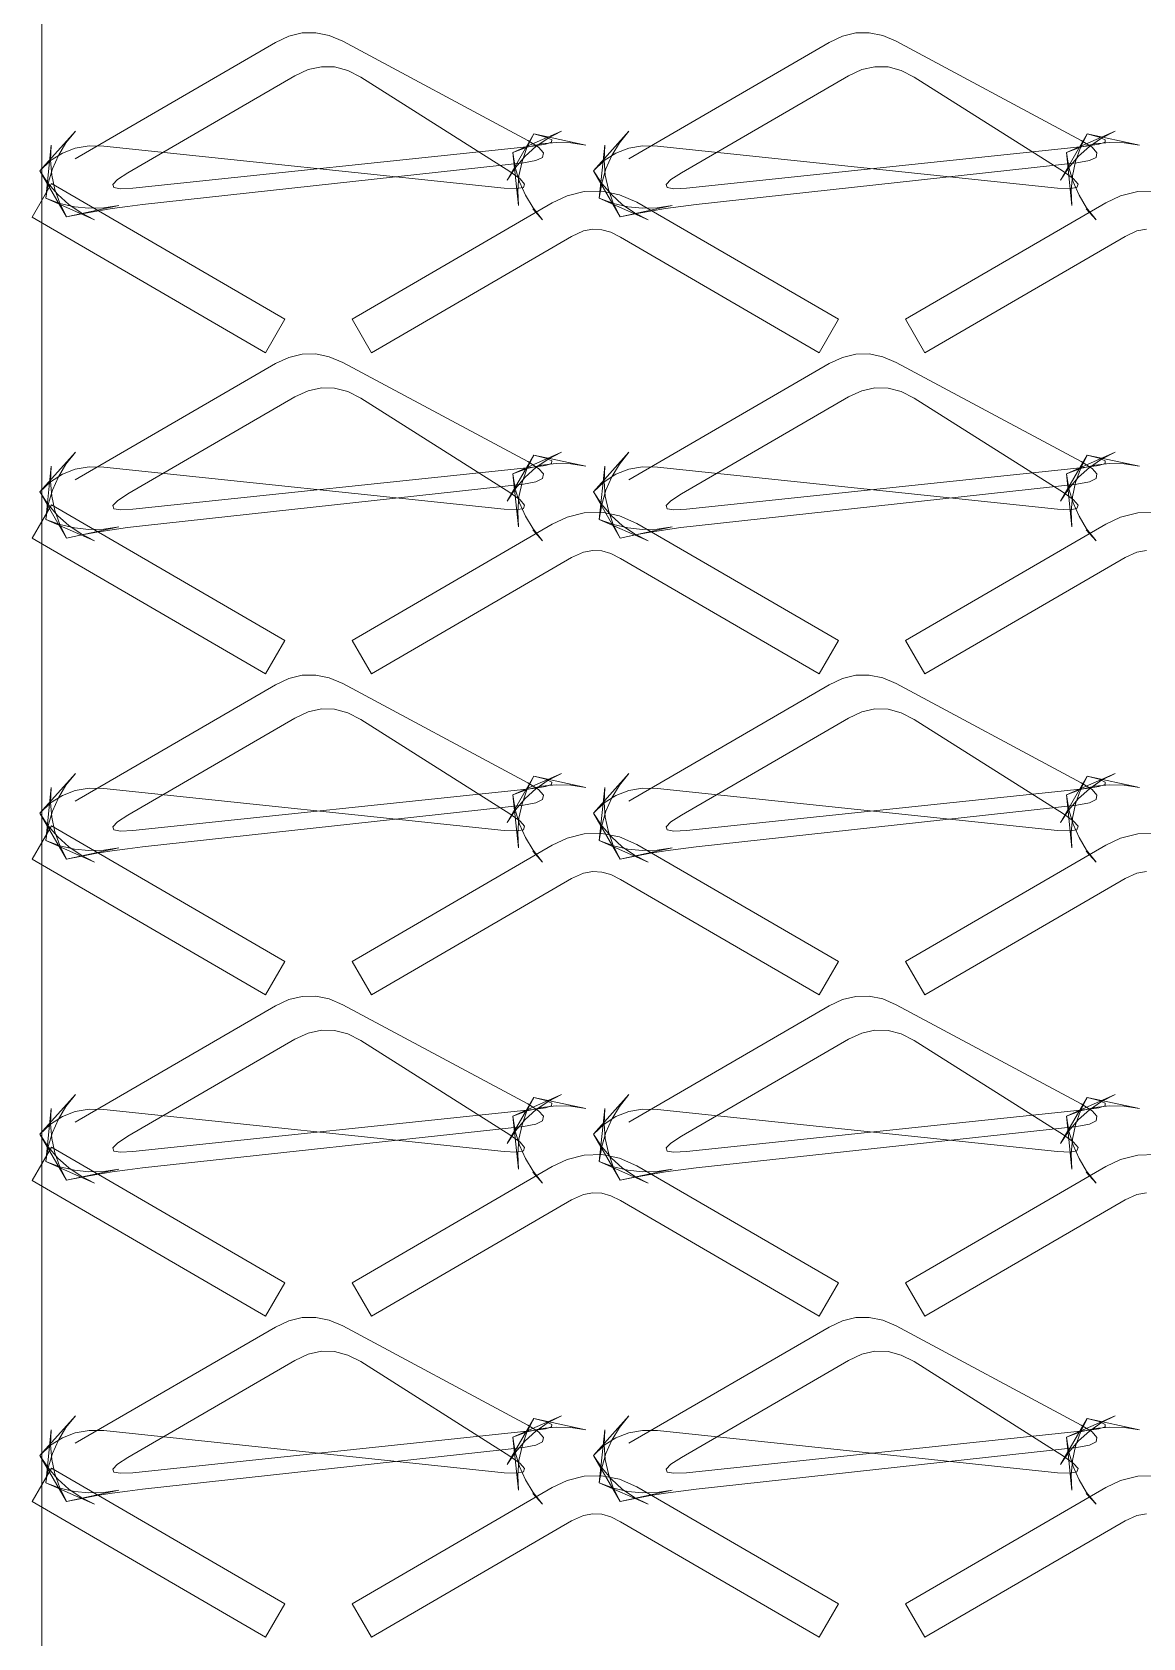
# Model space of a CAD drawing. Header units: metres. Extents: x 0 to 22, y 0 to 162.
# Drawn here: x -0.13 to 14.28, y 100.88 to 121.7 of the extents above; entities that cross this region are included whole.
import ezdxf

# ---------------------------------------------------------------- set-up
doc = ezdxf.new("R2010")
doc.units = ezdxf.units.M
doc.layers.add('TOP', color=1, linetype='Continuous', lineweight=0)

msp = doc.modelspace()

# ---------------------------------------------------------------- linework, layer by layer
at = {"layer": 'TOP'}
for p, q in [((3.032, 121.568), (3.205, 121.649)), ((3.205, 121.649), (3.379, 121.691)), ((3.379, 121.691), (3.554, 121.694)), ((3.554, 121.694), (3.729, 121.658)), ((3.729, 121.658), (3.905, 121.583)), ((10.212, 121.568), (10.385, 121.649)), ((10.385, 121.649), (10.559, 121.691)), ((10.559, 121.691), (10.734, 121.694)), ((10.734, 121.694), (10.909, 121.658)), ((10.909, 121.658), (11.085, 121.583)), ((0.435, 120.06), (3.032, 121.568)), ((3.905, 121.583), (6.305, 120.296)), ((7.615, 120.06), (10.212, 121.568)), ((11.085, 121.583), (13.485, 120.296)), ((3.456, 121.215), (3.283, 121.136)), ((3.627, 121.253), (3.456, 121.215)), ((3.798, 121.25), (3.627, 121.253)), ((3.969, 121.205), (3.798, 121.25)), ((4.138, 121.119), (3.969, 121.205)), ((10.636, 121.215), (10.463, 121.136)), ((10.807, 121.253), (10.636, 121.215)), ((10.978, 121.25), (10.807, 121.253)), ((11.149, 121.205), (10.978, 121.25)), ((11.318, 121.119), (11.149, 121.205)), ((3.283, 121.136), (1.118, 119.879)), ((6.072, 119.895), (4.138, 121.119)), ((10.463, 121.136), (8.298, 119.879)), ((13.252, 119.895), (11.318, 121.119)), ((0.436, 120.419), (-0.025, 119.904)), ((0.314, 120.265), (0.436, 120.419)), ((6.035, 119.784), (6.382, 120.381)), ((6.112, 120.139), (6.744, 120.419)), ((6.382, 120.381), (6.294, 120.206)), ((6.538, 120.341), (6.382, 120.381)), ((6.382, 120.381), (7.058, 120.236)), ((6.744, 120.419), (6.569, 120.328)), ((7.616, 120.419), (7.155, 119.904)), ((7.494, 120.265), (7.616, 120.419)), ((13.215, 119.784), (13.562, 120.381)), ((13.292, 120.139), (13.924, 120.419)), ((13.562, 120.381), (13.474, 120.206)), ((13.718, 120.341), (13.562, 120.381)), ((13.562, 120.381), (14.238, 120.236)), ((13.924, 120.419), (13.749, 120.328)), ((0.122, 120.236), (0.052, 119.549)), ((0.114, 120.04), (0.122, 120.236)), ((0.215, 120.101), (0.314, 120.265)), ((0.268, 120.134), (0.435, 120.198)), ((0.435, 120.198), (0.614, 120.228)), ((0.614, 120.228), (0.806, 120.224)), ((0.806, 120.224), (5.997, 119.68)), ((1.183, 119.68), (6.374, 120.224)), ((6.296, 120.208), (6.112, 120.139)), ((6.294, 120.206), (6.23, 120.025)), ((6.411, 120.22), (6.269, 120.093)), ((6.482, 120.252), (6.296, 120.208)), ((6.305, 120.296), (6.444, 120.209)), ((6.374, 120.224), (6.533, 120.247)), ((6.569, 120.328), (6.411, 120.22)), ((6.444, 120.209), (6.507, 120.136)), ((6.672, 120.271), (6.482, 120.252)), ((6.533, 120.247), (6.614, 120.274)), ((6.615, 120.306), (6.538, 120.341)), ((6.614, 120.274), (6.615, 120.306)), ((6.863, 120.266), (6.672, 120.271)), ((7.058, 120.236), (6.863, 120.266)), ((7.302, 120.236), (7.232, 119.549)), ((7.294, 120.04), (7.302, 120.236)), ((7.395, 120.101), (7.494, 120.265)), ((7.448, 120.134), (7.615, 120.198)), ((7.615, 120.198), (7.794, 120.228)), ((7.794, 120.228), (7.986, 120.224)), ((7.986, 120.224), (13.177, 119.68)), ((8.363, 119.68), (13.554, 120.224)), ((13.476, 120.208), (13.292, 120.139)), ((13.474, 120.206), (13.41, 120.025)), ((13.591, 120.22), (13.449, 120.093)), ((13.662, 120.252), (13.476, 120.208)), ((13.485, 120.296), (13.624, 120.209)), ((13.554, 120.224), (13.713, 120.247)), ((13.749, 120.328), (13.591, 120.22)), ((13.624, 120.209), (13.687, 120.136)), ((13.852, 120.271), (13.662, 120.252)), ((13.713, 120.247), (13.794, 120.274)), ((13.795, 120.306), (13.718, 120.341)), ((13.794, 120.274), (13.795, 120.306)), ((14.043, 120.266), (13.852, 120.271)), ((14.238, 120.236), (14.043, 120.266)), ((-0.025, 119.904), (0.115, 120.036)), ((0.13, 119.849), (0.114, 120.04)), ((0.115, 120.036), (0.268, 120.134)), ((0.138, 119.927), (0.215, 120.101)), ((6.248, 120.006), (1.308, 119.466)), ((6.144, 119.948), (6.035, 119.784)), ((6.182, 119.452), (6.112, 120.139)), ((6.112, 120.139), (6.143, 119.945)), ((6.143, 119.945), (6.198, 119.761)), ((6.269, 120.093), (6.144, 119.948)), ((6.23, 120.025), (6.19, 119.839)), ((6.41, 120.035), (6.248, 120.006)), ((6.496, 120.078), (6.41, 120.035)), ((6.507, 120.136), (6.496, 120.078)), ((7.155, 119.904), (7.295, 120.036)), ((7.31, 119.849), (7.294, 120.04)), ((7.295, 120.036), (7.448, 120.134)), ((7.318, 119.927), (7.395, 120.101)), ((13.428, 120.006), (8.488, 119.466)), ((13.324, 119.948), (13.215, 119.784)), ((13.362, 119.452), (13.292, 120.139)), ((13.292, 120.139), (13.323, 119.945)), ((13.323, 119.945), (13.378, 119.761)), ((13.449, 120.093), (13.324, 119.948)), ((13.41, 120.025), (13.37, 119.839)), ((13.59, 120.035), (13.428, 120.006)), ((13.676, 120.078), (13.59, 120.035)), ((13.687, 120.136), (13.676, 120.078)), ((-0.126, 119.304), (0.126, 119.737)), ((0.084, 119.74), (-0.025, 119.904)), ((-0.025, 119.904), (0.322, 119.306)), ((0.052, 119.549), (0.083, 119.743)), ((0.083, 119.743), (0.138, 119.927)), ((0.209, 119.595), (0.084, 119.74)), ((0.126, 119.737), (3.155, 117.978)), ((0.17, 119.663), (0.13, 119.849)), ((0.982, 119.79), (0.921, 119.726)), ((0.921, 119.726), (0.934, 119.687)), ((1.118, 119.879), (0.982, 119.79)), ((6.204, 119.801), (6.072, 119.895)), ((6.19, 119.839), (6.174, 119.648)), ((6.198, 119.761), (6.275, 119.587)), ((6.263, 119.732), (6.204, 119.801)), ((6.248, 119.689), (6.263, 119.732)), ((7.264, 119.74), (7.155, 119.904)), ((7.155, 119.904), (7.502, 119.306)), ((7.232, 119.549), (7.263, 119.743)), ((7.263, 119.743), (7.318, 119.927)), ((7.389, 119.595), (7.264, 119.74)), ((7.35, 119.663), (7.31, 119.849)), ((8.162, 119.79), (8.101, 119.726)), ((8.101, 119.726), (8.114, 119.687)), ((8.298, 119.879), (8.162, 119.79)), ((13.384, 119.801), (13.252, 119.895)), ((13.37, 119.839), (13.354, 119.648)), ((13.378, 119.761), (13.455, 119.587)), ((13.443, 119.732), (13.384, 119.801)), ((13.428, 119.689), (13.443, 119.732)), ((0.236, 119.48), (0.052, 119.549)), ((0.052, 119.549), (0.684, 119.269)), ((0.234, 119.482), (0.17, 119.663)), ((0.351, 119.468), (0.209, 119.595)), ((0.934, 119.687), (1.021, 119.671)), ((1.021, 119.671), (1.183, 119.68)), ((5.997, 119.68), (6.159, 119.672)), ((6.159, 119.672), (6.248, 119.689)), ((6.174, 119.648), (6.182, 119.452)), ((6.275, 119.587), (6.374, 119.423)), ((6.622, 119.486), (6.815, 119.577)), ((6.815, 119.577), (7.037, 119.634)), ((7.037, 119.634), (7.266, 119.64)), ((7.416, 119.48), (7.232, 119.549)), ((7.232, 119.549), (7.864, 119.269)), ((7.266, 119.64), (7.496, 119.593)), ((7.414, 119.482), (7.35, 119.663)), ((7.531, 119.468), (7.389, 119.595)), ((7.496, 119.593), (7.718, 119.496)), ((8.114, 119.687), (8.201, 119.671)), ((8.201, 119.671), (8.363, 119.68)), ((13.177, 119.68), (13.339, 119.672)), ((13.339, 119.672), (13.428, 119.689)), ((13.354, 119.648), (13.362, 119.452)), ((13.455, 119.587), (13.554, 119.423)), ((13.802, 119.486), (13.995, 119.577)), ((13.995, 119.577), (14.217, 119.634)), ((14.217, 119.634), (14.446, 119.64)), ((0.322, 119.306), (0.234, 119.482)), ((0.423, 119.436), (0.236, 119.48)), ((0.322, 119.306), (0.998, 119.452)), ((0.518, 119.346), (0.322, 119.306)), ((0.509, 119.359), (0.351, 119.468)), ((0.612, 119.417), (0.423, 119.436)), ((0.684, 119.269), (0.509, 119.359)), ((0.715, 119.382), (0.518, 119.346)), ((0.804, 119.422), (0.612, 119.417)), ((0.912, 119.414), (0.715, 119.382)), ((0.998, 119.452), (0.804, 119.422)), ((1.11, 119.442), (0.912, 119.414)), ((1.308, 119.466), (1.11, 119.442)), ((4.025, 117.978), (6.622, 119.486)), ((6.496, 119.269), (6.369, 119.411)), ((6.374, 119.423), (6.496, 119.269)), ((7.502, 119.306), (7.414, 119.482)), ((7.603, 119.436), (7.416, 119.48)), ((7.502, 119.306), (8.178, 119.452)), ((7.698, 119.346), (7.502, 119.306)), ((7.689, 119.359), (7.531, 119.468)), ((7.792, 119.417), (7.603, 119.436)), ((7.864, 119.269), (7.689, 119.359)), ((7.895, 119.382), (7.698, 119.346)), ((7.718, 119.496), (10.335, 117.978)), ((7.984, 119.422), (7.792, 119.417)), ((8.092, 119.414), (7.895, 119.382)), ((8.178, 119.452), (7.984, 119.422)), ((8.29, 119.442), (8.092, 119.414)), ((8.488, 119.466), (8.29, 119.442)), ((11.205, 117.978), (13.802, 119.486)), ((13.676, 119.269), (13.549, 119.411)), ((13.554, 119.423), (13.676, 119.269)), ((2.904, 117.545), (-0.126, 119.304)), ((7.026, 119.123), (6.873, 119.053)), ((7.15, 119.146), (7.026, 119.123)), ((7.266, 119.14), (7.15, 119.146)), ((7.383, 119.106), (7.266, 119.14)), ((7.507, 119.043), (7.383, 119.106)), ((14.206, 119.123), (14.053, 119.053)), ((14.33, 119.146), (14.206, 119.123)), ((6.873, 119.053), (4.276, 117.545)), ((10.084, 117.545), (7.507, 119.043)), ((14.053, 119.053), (11.456, 117.545)), ((3.155, 117.978), (2.904, 117.545)), ((4.276, 117.545), (4.025, 117.978)), ((10.335, 117.978), (10.084, 117.545)), ((11.456, 117.545), (11.205, 117.978)), ((3.032, 117.404), (3.205, 117.484)), ((3.205, 117.484), (3.379, 117.526)), ((3.379, 117.526), (3.554, 117.529)), ((3.554, 117.529), (3.729, 117.493)), ((3.729, 117.493), (3.905, 117.418)), ((10.212, 117.404), (10.385, 117.484)), ((10.385, 117.484), (10.559, 117.526)), ((10.559, 117.526), (10.734, 117.529)), ((10.734, 117.529), (10.909, 117.493)), ((10.909, 117.493), (11.085, 117.418)), ((0.435, 115.896), (3.032, 117.404)), ((3.905, 117.418), (6.305, 116.132)), ((7.615, 115.896), (10.212, 117.404)), ((11.085, 117.418), (13.485, 116.132)), ((3.456, 117.051), (3.283, 116.971)), ((3.627, 117.089), (3.456, 117.051)), ((3.798, 117.086), (3.627, 117.089)), ((3.969, 117.041), (3.798, 117.086)), ((4.138, 116.955), (3.969, 117.041)), ((10.636, 117.051), (10.463, 116.971)), ((10.807, 117.089), (10.636, 117.051)), ((10.978, 117.086), (10.807, 117.089)), ((11.149, 117.041), (10.978, 117.086)), ((11.318, 116.955), (11.149, 117.041)), ((3.283, 116.971), (1.118, 115.714)), ((6.072, 115.731), (4.138, 116.955)), ((10.463, 116.971), (8.298, 115.714)), ((13.252, 115.731), (11.318, 116.955)), ((0.436, 116.254), (-0.025, 115.74)), ((0.314, 116.1), (0.436, 116.254)), ((6.035, 115.619), (6.382, 116.217)), ((6.112, 115.975), (6.744, 116.254)), ((6.382, 116.217), (6.294, 116.041)), ((6.538, 116.177), (6.382, 116.217)), ((6.382, 116.217), (7.058, 116.072)), ((6.744, 116.254), (6.569, 116.164)), ((7.616, 116.254), (7.155, 115.74)), ((7.494, 116.1), (7.616, 116.254)), ((13.215, 115.619), (13.562, 116.217)), ((13.292, 115.975), (13.924, 116.254)), ((13.562, 116.217), (13.474, 116.041)), ((13.718, 116.177), (13.562, 116.217)), ((13.562, 116.217), (14.238, 116.072)), ((13.924, 116.254), (13.749, 116.164)), ((0.122, 116.072), (0.052, 115.384)), ((0.114, 115.875), (0.122, 116.072)), ((0.215, 115.936), (0.314, 116.1)), ((0.268, 115.97), (0.435, 116.034)), ((0.435, 116.034), (0.614, 116.064)), ((0.614, 116.064), (0.806, 116.06)), ((0.806, 116.06), (5.997, 115.515)), ((1.183, 115.515), (6.374, 116.06)), ((6.296, 116.043), (6.112, 115.975)), ((6.294, 116.041), (6.23, 115.861)), ((6.411, 116.055), (6.269, 115.929)), ((6.482, 116.087), (6.296, 116.043)), ((6.305, 116.132), (6.444, 116.045)), ((6.374, 116.06), (6.533, 116.083)), ((6.569, 116.164), (6.411, 116.055)), ((6.444, 116.045), (6.507, 115.972)), ((6.672, 116.107), (6.482, 116.087)), ((6.533, 116.083), (6.614, 116.11)), ((6.615, 116.141), (6.538, 116.177)), ((6.614, 116.11), (6.615, 116.141)), ((6.863, 116.102), (6.672, 116.107)), ((7.058, 116.072), (6.863, 116.102)), ((7.302, 116.072), (7.232, 115.384)), ((7.294, 115.875), (7.302, 116.072)), ((7.395, 115.936), (7.494, 116.1)), ((7.448, 115.97), (7.615, 116.034)), ((7.615, 116.034), (7.794, 116.064)), ((7.794, 116.064), (7.986, 116.06)), ((7.986, 116.06), (13.177, 115.515)), ((8.363, 115.515), (13.554, 116.06)), ((13.476, 116.043), (13.292, 115.975)), ((13.474, 116.041), (13.41, 115.861)), ((13.591, 116.055), (13.449, 115.929)), ((13.662, 116.087), (13.476, 116.043)), ((13.485, 116.132), (13.624, 116.045)), ((13.554, 116.06), (13.713, 116.083)), ((13.749, 116.164), (13.591, 116.055)), ((13.624, 116.045), (13.687, 115.972)), ((13.852, 116.107), (13.662, 116.087)), ((13.713, 116.083), (13.794, 116.11)), ((13.795, 116.141), (13.718, 116.177)), ((13.794, 116.11), (13.795, 116.141)), ((14.043, 116.102), (13.852, 116.107)), ((14.238, 116.072), (14.043, 116.102)), ((-0.025, 115.74), (0.115, 115.872)), ((0.13, 115.684), (0.114, 115.875)), ((0.115, 115.872), (0.268, 115.97)), ((0.138, 115.762), (0.215, 115.936)), ((6.248, 115.841), (1.308, 115.301)), ((6.144, 115.783), (6.035, 115.619)), ((6.182, 115.287), (6.112, 115.975)), ((6.112, 115.975), (6.143, 115.781)), ((6.143, 115.781), (6.198, 115.597)), ((6.269, 115.929), (6.144, 115.783)), ((6.23, 115.861), (6.19, 115.675)), ((6.41, 115.87), (6.248, 115.841)), ((6.496, 115.914), (6.41, 115.87)), ((6.507, 115.972), (6.496, 115.914)), ((7.155, 115.74), (7.295, 115.872)), ((7.31, 115.684), (7.294, 115.875)), ((7.295, 115.872), (7.448, 115.97)), ((7.318, 115.762), (7.395, 115.936)), ((13.428, 115.841), (8.488, 115.301)), ((13.324, 115.783), (13.215, 115.619)), ((13.362, 115.287), (13.292, 115.975)), ((13.292, 115.975), (13.323, 115.781)), ((13.323, 115.781), (13.378, 115.597)), ((13.449, 115.929), (13.324, 115.783)), ((13.41, 115.861), (13.37, 115.675)), ((13.59, 115.87), (13.428, 115.841)), ((13.676, 115.914), (13.59, 115.87)), ((13.687, 115.972), (13.676, 115.914)), ((-0.126, 115.14), (0.126, 115.572)), ((0.084, 115.576), (-0.025, 115.74)), ((-0.025, 115.74), (0.322, 115.142)), ((0.052, 115.384), (0.083, 115.578)), ((0.083, 115.578), (0.138, 115.762)), ((0.209, 115.43), (0.084, 115.576)), ((0.126, 115.572), (3.155, 113.814)), ((0.17, 115.498), (0.13, 115.684)), ((0.982, 115.626), (0.921, 115.562)), ((0.921, 115.562), (0.934, 115.522)), ((1.118, 115.714), (0.982, 115.626)), ((6.204, 115.637), (6.072, 115.731)), ((6.19, 115.675), (6.174, 115.484)), ((6.198, 115.597), (6.275, 115.423)), ((6.263, 115.568), (6.204, 115.637)), ((6.248, 115.525), (6.263, 115.568)), ((7.264, 115.576), (7.155, 115.74)), ((7.155, 115.74), (7.502, 115.142)), ((7.232, 115.384), (7.263, 115.578)), ((7.263, 115.578), (7.318, 115.762)), ((7.389, 115.43), (7.264, 115.576)), ((7.35, 115.498), (7.31, 115.684)), ((8.162, 115.626), (8.101, 115.562)), ((8.101, 115.562), (8.114, 115.522)), ((8.298, 115.714), (8.162, 115.626)), ((13.384, 115.637), (13.252, 115.731)), ((13.37, 115.675), (13.354, 115.484)), ((13.378, 115.597), (13.455, 115.423)), ((13.443, 115.568), (13.384, 115.637)), ((13.428, 115.525), (13.443, 115.568)), ((0.236, 115.316), (0.052, 115.384)), ((0.052, 115.384), (0.684, 115.105)), ((0.234, 115.318), (0.17, 115.498)), ((0.351, 115.304), (0.209, 115.43)), ((0.934, 115.522), (1.021, 115.507)), ((1.021, 115.507), (1.183, 115.515)), ((5.997, 115.515), (6.159, 115.507)), ((6.159, 115.507), (6.248, 115.525)), ((6.174, 115.484), (6.182, 115.287)), ((6.275, 115.423), (6.374, 115.259)), ((6.622, 115.321), (6.815, 115.412)), ((6.815, 115.412), (7.037, 115.469)), ((7.037, 115.469), (7.266, 115.476)), ((7.416, 115.316), (7.232, 115.384)), ((7.232, 115.384), (7.864, 115.105)), ((7.266, 115.476), (7.496, 115.429)), ((7.414, 115.318), (7.35, 115.498)), ((7.531, 115.304), (7.389, 115.43)), ((7.496, 115.429), (7.718, 115.332)), ((8.114, 115.522), (8.201, 115.507)), ((8.201, 115.507), (8.363, 115.515)), ((13.177, 115.515), (13.339, 115.507)), ((13.339, 115.507), (13.428, 115.525)), ((13.354, 115.484), (13.362, 115.287)), ((13.455, 115.423), (13.554, 115.259)), ((13.802, 115.321), (13.995, 115.412)), ((13.995, 115.412), (14.217, 115.469)), ((14.217, 115.469), (14.446, 115.476)), ((0.322, 115.142), (0.234, 115.318)), ((0.423, 115.272), (0.236, 115.316)), ((0.322, 115.142), (0.998, 115.287)), ((0.518, 115.182), (0.322, 115.142)), ((0.509, 115.195), (0.351, 115.304)), ((0.612, 115.252), (0.423, 115.272)), ((0.684, 115.105), (0.509, 115.195)), ((0.715, 115.218), (0.518, 115.182)), ((0.804, 115.257), (0.612, 115.252)), ((0.912, 115.25), (0.715, 115.218)), ((0.998, 115.287), (0.804, 115.257)), ((1.11, 115.278), (0.912, 115.25)), ((1.308, 115.301), (1.11, 115.278)), ((4.025, 113.814), (6.622, 115.321)), ((6.496, 115.105), (6.369, 115.247)), ((6.374, 115.259), (6.496, 115.105)), ((7.502, 115.142), (7.414, 115.318)), ((7.603, 115.272), (7.416, 115.316)), ((7.502, 115.142), (8.178, 115.287)), ((7.698, 115.182), (7.502, 115.142)), ((7.689, 115.195), (7.531, 115.304)), ((7.792, 115.252), (7.603, 115.272)), ((7.864, 115.105), (7.689, 115.195)), ((7.895, 115.218), (7.698, 115.182)), ((7.718, 115.332), (10.335, 113.814)), ((7.984, 115.257), (7.792, 115.252)), ((8.092, 115.25), (7.895, 115.218)), ((8.178, 115.287), (7.984, 115.257)), ((8.29, 115.278), (8.092, 115.25)), ((8.488, 115.301), (8.29, 115.278)), ((11.205, 113.814), (13.802, 115.321)), ((13.676, 115.105), (13.549, 115.247)), ((13.554, 115.259), (13.676, 115.105)), ((2.904, 113.381), (-0.126, 115.14)), ((7.026, 114.959), (6.873, 114.889)), ((7.15, 114.982), (7.026, 114.959)), ((7.266, 114.976), (7.15, 114.982)), ((7.383, 114.942), (7.266, 114.976)), ((7.507, 114.878), (7.383, 114.942)), ((14.206, 114.959), (14.053, 114.889)), ((14.33, 114.982), (14.206, 114.959)), ((6.873, 114.889), (4.276, 113.381)), ((10.084, 113.381), (7.507, 114.878)), ((14.053, 114.889), (11.456, 113.381)), ((3.155, 113.814), (2.904, 113.381)), ((4.276, 113.381), (4.025, 113.814)), ((10.335, 113.814), (10.084, 113.381)), ((11.456, 113.381), (11.205, 113.814)), ((3.032, 113.239), (3.205, 113.32)), ((3.205, 113.32), (3.379, 113.362)), ((3.379, 113.362), (3.554, 113.365)), ((3.554, 113.365), (3.729, 113.329)), ((3.729, 113.329), (3.905, 113.254)), ((10.212, 113.239), (10.385, 113.32)), ((10.385, 113.32), (10.559, 113.362)), ((10.559, 113.362), (10.734, 113.365)), ((10.734, 113.365), (10.909, 113.329)), ((10.909, 113.329), (11.085, 113.254)), ((0.435, 111.731), (3.032, 113.239)), ((3.905, 113.254), (6.305, 111.968)), ((7.615, 111.731), (10.212, 113.239)), ((11.085, 113.254), (13.485, 111.968)), ((3.456, 112.886), (3.283, 112.807)), ((3.627, 112.925), (3.456, 112.886)), ((3.798, 112.921), (3.627, 112.925)), ((3.969, 112.877), (3.798, 112.921)), ((4.138, 112.79), (3.969, 112.877)), ((10.636, 112.886), (10.463, 112.807)), ((10.807, 112.925), (10.636, 112.886)), ((10.978, 112.921), (10.807, 112.925)), ((11.149, 112.877), (10.978, 112.921)), ((11.318, 112.79), (11.149, 112.877)), ((3.283, 112.807), (1.118, 111.55)), ((6.072, 111.566), (4.138, 112.79)), ((10.463, 112.807), (8.298, 111.55)), ((13.252, 111.566), (11.318, 112.79)), ((0.436, 112.09), (-0.025, 111.575)), ((0.314, 111.936), (0.436, 112.09)), ((6.035, 111.455), (6.382, 112.053)), ((6.112, 111.81), (6.744, 112.09)), ((6.382, 112.053), (6.294, 111.877)), ((6.538, 112.013), (6.382, 112.053)), ((6.382, 112.053), (7.058, 111.907)), ((6.744, 112.09), (6.569, 112)), ((7.616, 112.09), (7.155, 111.575)), ((7.494, 111.936), (7.616, 112.09)), ((13.215, 111.455), (13.562, 112.053)), ((13.292, 111.81), (13.924, 112.09)), ((13.562, 112.053), (13.474, 111.877)), ((13.718, 112.013), (13.562, 112.053)), ((13.562, 112.053), (14.238, 111.907)), ((13.924, 112.09), (13.749, 112)), ((0.122, 111.907), (0.052, 111.22)), ((0.114, 111.711), (0.122, 111.907)), ((0.215, 111.772), (0.314, 111.936)), ((0.268, 111.805), (0.435, 111.869)), ((0.435, 111.869), (0.614, 111.899)), ((0.614, 111.899), (0.806, 111.895)), ((0.806, 111.895), (5.997, 111.351)), ((1.183, 111.351), (6.374, 111.895)), ((6.296, 111.879), (6.112, 111.81)), ((6.294, 111.877), (6.23, 111.696)), ((6.411, 111.891), (6.269, 111.764)), ((6.482, 111.923), (6.296, 111.879)), ((6.305, 111.968), (6.444, 111.88)), ((6.374, 111.895), (6.533, 111.918)), ((6.569, 112), (6.411, 111.891)), ((6.444, 111.88), (6.507, 111.808)), ((6.672, 111.942), (6.482, 111.923)), ((6.533, 111.918), (6.614, 111.946)), ((6.615, 111.977), (6.538, 112.013)), ((6.614, 111.946), (6.615, 111.977)), ((6.863, 111.937), (6.672, 111.942)), ((7.058, 111.907), (6.863, 111.937)), ((7.302, 111.907), (7.232, 111.22)), ((7.294, 111.711), (7.302, 111.907)), ((7.395, 111.772), (7.494, 111.936)), ((7.448, 111.805), (7.615, 111.869)), ((7.615, 111.869), (7.794, 111.899)), ((7.794, 111.899), (7.986, 111.895)), ((7.986, 111.895), (13.177, 111.351)), ((8.363, 111.351), (13.554, 111.895)), ((13.476, 111.879), (13.292, 111.81)), ((13.474, 111.877), (13.41, 111.696)), ((13.591, 111.891), (13.449, 111.764)), ((13.662, 111.923), (13.476, 111.879)), ((13.485, 111.968), (13.624, 111.88)), ((13.554, 111.895), (13.713, 111.918)), ((13.749, 112), (13.591, 111.891)), ((13.624, 111.88), (13.687, 111.808)), ((13.852, 111.942), (13.662, 111.923)), ((13.713, 111.918), (13.794, 111.946)), ((13.795, 111.977), (13.718, 112.013)), ((13.794, 111.946), (13.795, 111.977)), ((14.043, 111.937), (13.852, 111.942)), ((14.238, 111.907), (14.043, 111.937)), ((-0.025, 111.575), (0.115, 111.707)), ((0.13, 111.52), (0.114, 111.711)), ((0.115, 111.707), (0.268, 111.805)), ((0.138, 111.598), (0.215, 111.772)), ((6.248, 111.677), (1.308, 111.137)), ((6.144, 111.619), (6.035, 111.455)), ((6.182, 111.123), (6.112, 111.81)), ((6.112, 111.81), (6.143, 111.616)), ((6.143, 111.616), (6.198, 111.432)), ((6.269, 111.764), (6.144, 111.619)), ((6.23, 111.696), (6.19, 111.51)), ((6.41, 111.706), (6.248, 111.677)), ((6.496, 111.75), (6.41, 111.706)), ((6.507, 111.808), (6.496, 111.75)), ((7.155, 111.575), (7.295, 111.707)), ((7.31, 111.52), (7.294, 111.711)), ((7.295, 111.707), (7.448, 111.805)), ((7.318, 111.598), (7.395, 111.772)), ((13.428, 111.677), (8.488, 111.137)), ((13.324, 111.619), (13.215, 111.455)), ((13.362, 111.123), (13.292, 111.81)), ((13.292, 111.81), (13.323, 111.616)), ((13.323, 111.616), (13.378, 111.432)), ((13.449, 111.764), (13.324, 111.619)), ((13.41, 111.696), (13.37, 111.51)), ((13.59, 111.706), (13.428, 111.677)), ((13.676, 111.75), (13.59, 111.706)), ((13.687, 111.808), (13.676, 111.75)), ((-0.126, 110.976), (0.126, 111.408)), ((0.084, 111.411), (-0.025, 111.575)), ((-0.025, 111.575), (0.322, 110.978)), ((0.052, 111.22), (0.083, 111.414)), ((0.083, 111.414), (0.138, 111.598)), ((0.209, 111.266), (0.084, 111.411)), ((0.126, 111.408), (3.155, 109.649)), ((0.17, 111.334), (0.13, 111.52)), ((0.982, 111.462), (0.921, 111.398)), ((0.921, 111.398), (0.934, 111.358)), ((1.118, 111.55), (0.982, 111.462)), ((6.204, 111.472), (6.072, 111.566)), ((6.19, 111.51), (6.174, 111.319)), ((6.198, 111.432), (6.275, 111.258)), ((6.263, 111.404), (6.204, 111.472)), ((6.248, 111.36), (6.263, 111.404)), ((7.264, 111.411), (7.155, 111.575)), ((7.155, 111.575), (7.502, 110.978)), ((7.232, 111.22), (7.263, 111.414)), ((7.263, 111.414), (7.318, 111.598)), ((7.389, 111.266), (7.264, 111.411)), ((7.35, 111.334), (7.31, 111.52)), ((8.162, 111.462), (8.101, 111.398)), ((8.101, 111.398), (8.114, 111.358)), ((8.298, 111.55), (8.162, 111.462)), ((13.384, 111.472), (13.252, 111.566)), ((13.37, 111.51), (13.354, 111.319)), ((13.378, 111.432), (13.455, 111.258)), ((13.443, 111.404), (13.384, 111.472)), ((13.428, 111.36), (13.443, 111.404)), ((0.236, 111.151), (0.052, 111.22)), ((0.052, 111.22), (0.684, 110.94)), ((0.234, 111.153), (0.17, 111.334)), ((0.351, 111.139), (0.209, 111.266)), ((0.934, 111.358), (1.021, 111.342)), ((1.021, 111.342), (1.183, 111.351)), ((5.997, 111.351), (6.159, 111.343)), ((6.159, 111.343), (6.248, 111.36)), ((6.174, 111.319), (6.182, 111.123)), ((6.275, 111.258), (6.374, 111.094)), ((6.622, 111.157), (6.815, 111.248)), ((6.815, 111.248), (7.037, 111.305)), ((7.037, 111.305), (7.266, 111.311)), ((7.416, 111.151), (7.232, 111.22)), ((7.232, 111.22), (7.864, 110.94)), ((7.266, 111.311), (7.496, 111.265)), ((7.414, 111.153), (7.35, 111.334)), ((7.531, 111.139), (7.389, 111.266)), ((7.496, 111.265), (7.718, 111.168)), ((8.114, 111.358), (8.201, 111.342)), ((8.201, 111.342), (8.363, 111.351)), ((13.177, 111.351), (13.339, 111.343)), ((13.339, 111.343), (13.428, 111.36)), ((13.354, 111.319), (13.362, 111.123)), ((13.455, 111.258), (13.554, 111.094)), ((13.802, 111.157), (13.995, 111.248)), ((13.995, 111.248), (14.217, 111.305)), ((14.217, 111.305), (14.446, 111.311)), ((0.322, 110.978), (0.234, 111.153)), ((0.423, 111.107), (0.236, 111.151)), ((0.322, 110.978), (0.998, 111.123)), ((0.518, 111.018), (0.322, 110.978)), ((0.509, 111.031), (0.351, 111.139)), ((0.612, 111.088), (0.423, 111.107)), ((0.684, 110.94), (0.509, 111.031)), ((0.715, 111.054), (0.518, 111.018)), ((0.804, 111.093), (0.612, 111.088)), ((0.912, 111.085), (0.715, 111.054)), ((0.998, 111.123), (0.804, 111.093)), ((1.11, 111.113), (0.912, 111.085)), ((1.308, 111.137), (1.11, 111.113)), ((4.025, 109.649), (6.622, 111.157)), ((6.496, 110.94), (6.369, 111.083)), ((6.374, 111.094), (6.496, 110.94)), ((7.502, 110.978), (7.414, 111.153)), ((7.603, 111.107), (7.416, 111.151)), ((7.502, 110.978), (8.178, 111.123)), ((7.698, 111.018), (7.502, 110.978)), ((7.689, 111.031), (7.531, 111.139)), ((7.792, 111.088), (7.603, 111.107)), ((7.864, 110.94), (7.689, 111.031)), ((7.895, 111.054), (7.698, 111.018)), ((7.718, 111.168), (10.335, 109.649)), ((7.984, 111.093), (7.792, 111.088)), ((8.092, 111.085), (7.895, 111.054)), ((8.178, 111.123), (7.984, 111.093)), ((8.29, 111.113), (8.092, 111.085)), ((8.488, 111.137), (8.29, 111.113)), ((11.205, 109.649), (13.802, 111.157)), ((13.676, 110.94), (13.549, 111.083)), ((13.554, 111.094), (13.676, 110.94)), ((2.904, 109.217), (-0.126, 110.976)), ((7.026, 110.794), (6.873, 110.725)), ((7.15, 110.818), (7.026, 110.794)), ((7.266, 110.811), (7.15, 110.818)), ((7.383, 110.778), (7.266, 110.811)), ((7.507, 110.714), (7.383, 110.778)), ((14.206, 110.794), (14.053, 110.725)), ((14.33, 110.818), (14.206, 110.794)), ((6.873, 110.725), (4.276, 109.217)), ((10.084, 109.217), (7.507, 110.714)), ((14.053, 110.725), (11.456, 109.217)), ((3.155, 109.649), (2.904, 109.217)), ((4.276, 109.217), (4.025, 109.649)), ((10.335, 109.649), (10.084, 109.217)), ((11.456, 109.217), (11.205, 109.649)), ((3.032, 109.075), (3.205, 109.156)), ((3.205, 109.156), (3.379, 109.198)), ((3.379, 109.198), (3.554, 109.201)), ((3.554, 109.201), (3.729, 109.165)), ((3.729, 109.165), (3.905, 109.09)), ((10.212, 109.075), (10.385, 109.156)), ((10.385, 109.156), (10.559, 109.198)), ((10.559, 109.198), (10.734, 109.201)), ((10.734, 109.201), (10.909, 109.165)), ((10.909, 109.165), (11.085, 109.09)), ((0.435, 107.567), (3.032, 109.075)), ((3.905, 109.09), (6.305, 107.803)), ((7.615, 107.567), (10.212, 109.075)), ((11.085, 109.09), (13.485, 107.803)), ((3.456, 108.722), (3.283, 108.642)), ((3.627, 108.76), (3.456, 108.722)), ((3.798, 108.757), (3.627, 108.76)), ((3.969, 108.712), (3.798, 108.757)), ((4.138, 108.626), (3.969, 108.712)), ((10.636, 108.722), (10.463, 108.642)), ((10.807, 108.76), (10.636, 108.722)), ((10.978, 108.757), (10.807, 108.76)), ((11.149, 108.712), (10.978, 108.757)), ((11.318, 108.626), (11.149, 108.712)), ((3.283, 108.642), (1.118, 107.386)), ((6.072, 107.402), (4.138, 108.626)), ((10.463, 108.642), (8.298, 107.386)), ((13.252, 107.402), (11.318, 108.626)), ((0.436, 107.925), (-0.025, 107.411)), ((0.314, 107.771), (0.436, 107.925)), ((6.035, 107.291), (6.382, 107.888)), ((6.112, 107.646), (6.744, 107.925)), ((6.382, 107.888), (6.294, 107.713)), ((6.538, 107.848), (6.382, 107.888)), ((6.382, 107.888), (7.058, 107.743)), ((6.744, 107.925), (6.569, 107.835)), ((7.616, 107.925), (7.155, 107.411)), ((7.494, 107.771), (7.616, 107.925)), ((13.215, 107.291), (13.562, 107.888)), ((13.292, 107.646), (13.924, 107.925)), ((13.562, 107.888), (13.474, 107.713)), ((13.718, 107.848), (13.562, 107.888)), ((13.562, 107.888), (14.238, 107.743)), ((13.924, 107.925), (13.749, 107.835)), ((0.122, 107.743), (0.052, 107.056)), ((0.114, 107.547), (0.122, 107.743)), ((0.215, 107.607), (0.314, 107.771)), ((0.268, 107.641), (0.435, 107.705)), ((0.435, 107.705), (0.614, 107.735)), ((0.614, 107.735), (0.806, 107.731)), ((0.806, 107.731), (5.997, 107.187)), ((1.183, 107.187), (6.374, 107.731)), ((6.296, 107.714), (6.112, 107.646)), ((6.294, 107.713), (6.23, 107.532)), ((6.411, 107.727), (6.269, 107.6)), ((6.482, 107.758), (6.296, 107.714)), ((6.305, 107.803), (6.444, 107.716)), ((6.374, 107.731), (6.533, 107.754)), ((6.569, 107.835), (6.411, 107.727)), ((6.444, 107.716), (6.507, 107.643)), ((6.672, 107.778), (6.482, 107.758)), ((6.533, 107.754), (6.614, 107.781)), ((6.615, 107.813), (6.538, 107.848)), ((6.614, 107.781), (6.615, 107.813)), ((6.863, 107.773), (6.672, 107.778)), ((7.058, 107.743), (6.863, 107.773)), ((7.302, 107.743), (7.232, 107.056)), ((7.294, 107.547), (7.302, 107.743)), ((7.395, 107.607), (7.494, 107.771)), ((7.448, 107.641), (7.615, 107.705)), ((7.615, 107.705), (7.794, 107.735)), ((7.794, 107.735), (7.986, 107.731)), ((7.986, 107.731), (13.177, 107.187)), ((8.363, 107.187), (13.554, 107.731)), ((13.476, 107.714), (13.292, 107.646)), ((13.474, 107.713), (13.41, 107.532)), ((13.591, 107.727), (13.449, 107.6)), ((13.662, 107.758), (13.476, 107.714)), ((13.485, 107.803), (13.624, 107.716)), ((13.554, 107.731), (13.713, 107.754)), ((13.749, 107.835), (13.591, 107.727)), ((13.624, 107.716), (13.687, 107.643)), ((13.852, 107.778), (13.662, 107.758)), ((13.713, 107.754), (13.794, 107.781)), ((13.795, 107.813), (13.718, 107.848)), ((13.794, 107.781), (13.795, 107.813)), ((14.043, 107.773), (13.852, 107.778)), ((14.238, 107.743), (14.043, 107.773)), ((-0.025, 107.411), (0.115, 107.543)), ((0.13, 107.356), (0.114, 107.547)), ((0.115, 107.543), (0.268, 107.641)), ((0.138, 107.434), (0.215, 107.607)), ((6.248, 107.513), (1.308, 106.973)), ((6.144, 107.454), (6.035, 107.291)), ((6.182, 106.958), (6.112, 107.646)), ((6.112, 107.646), (6.143, 107.452)), ((6.143, 107.452), (6.198, 107.268)), ((6.269, 107.6), (6.144, 107.454)), ((6.23, 107.532), (6.19, 107.346)), ((6.41, 107.542), (6.248, 107.513)), ((6.496, 107.585), (6.41, 107.542)), ((6.507, 107.643), (6.496, 107.585)), ((7.155, 107.411), (7.295, 107.543)), ((7.31, 107.356), (7.294, 107.547)), ((7.295, 107.543), (7.448, 107.641)), ((7.318, 107.434), (7.395, 107.607)), ((13.428, 107.513), (8.488, 106.973)), ((13.324, 107.454), (13.215, 107.291)), ((13.362, 106.958), (13.292, 107.646)), ((13.292, 107.646), (13.323, 107.452)), ((13.323, 107.452), (13.378, 107.268)), ((13.449, 107.6), (13.324, 107.454)), ((13.41, 107.532), (13.37, 107.346)), ((13.59, 107.542), (13.428, 107.513)), ((13.676, 107.585), (13.59, 107.542)), ((13.687, 107.643), (13.676, 107.585)), ((-0.126, 106.811), (0.126, 107.244)), ((0.084, 107.247), (-0.025, 107.411)), ((-0.025, 107.411), (0.322, 106.813)), ((0.052, 107.056), (0.083, 107.25)), ((0.083, 107.25), (0.138, 107.434)), ((0.209, 107.102), (0.084, 107.247)), ((0.126, 107.244), (3.155, 105.485)), ((0.17, 107.17), (0.13, 107.356)), ((0.982, 107.297), (0.921, 107.233)), ((0.921, 107.233), (0.934, 107.193)), ((1.118, 107.386), (0.982, 107.297)), ((6.204, 107.308), (6.072, 107.402)), ((6.19, 107.346), (6.174, 107.155)), ((6.198, 107.268), (6.275, 107.094)), ((6.263, 107.239), (6.204, 107.308)), ((6.248, 107.196), (6.263, 107.239)), ((7.264, 107.247), (7.155, 107.411)), ((7.155, 107.411), (7.502, 106.813)), ((7.232, 107.056), (7.263, 107.25)), ((7.263, 107.25), (7.318, 107.434)), ((7.389, 107.102), (7.264, 107.247)), ((7.35, 107.17), (7.31, 107.356)), ((8.162, 107.297), (8.101, 107.233)), ((8.101, 107.233), (8.114, 107.193)), ((8.298, 107.386), (8.162, 107.297)), ((13.384, 107.308), (13.252, 107.402)), ((13.37, 107.346), (13.354, 107.155)), ((13.378, 107.268), (13.455, 107.094)), ((13.443, 107.239), (13.384, 107.308)), ((13.428, 107.196), (13.443, 107.239)), ((0.236, 106.987), (0.052, 107.056)), ((0.052, 107.056), (0.684, 106.776)), ((0.234, 106.989), (0.17, 107.17)), ((0.351, 106.975), (0.209, 107.102)), ((0.934, 107.193), (1.021, 107.178)), ((1.021, 107.178), (1.183, 107.187)), ((5.997, 107.187), (6.159, 107.179)), ((6.159, 107.179), (6.248, 107.196)), ((6.174, 107.155), (6.182, 106.958)), ((6.275, 107.094), (6.374, 106.93)), ((6.622, 106.993), (6.815, 107.083)), ((6.815, 107.083), (7.037, 107.14)), ((7.037, 107.14), (7.266, 107.147)), ((7.416, 106.987), (7.232, 107.056)), ((7.232, 107.056), (7.864, 106.776)), ((7.266, 107.147), (7.496, 107.1)), ((7.414, 106.989), (7.35, 107.17)), ((7.531, 106.975), (7.389, 107.102)), ((7.496, 107.1), (7.718, 107.003)), ((8.114, 107.193), (8.201, 107.178)), ((8.201, 107.178), (8.363, 107.187)), ((13.177, 107.187), (13.339, 107.179)), ((13.339, 107.179), (13.428, 107.196)), ((13.354, 107.155), (13.362, 106.958)), ((13.455, 107.094), (13.554, 106.93)), ((13.802, 106.993), (13.995, 107.083)), ((13.995, 107.083), (14.217, 107.14)), ((14.217, 107.14), (14.446, 107.147)), ((0.322, 106.813), (0.234, 106.989)), ((0.423, 106.943), (0.236, 106.987)), ((0.322, 106.813), (0.998, 106.958)), ((0.518, 106.853), (0.322, 106.813)), ((0.509, 106.866), (0.351, 106.975)), ((0.612, 106.924), (0.423, 106.943)), ((0.684, 106.776), (0.509, 106.866)), ((0.715, 106.889), (0.518, 106.853)), ((0.804, 106.929), (0.612, 106.924)), ((0.912, 106.921), (0.715, 106.889)), ((0.998, 106.958), (0.804, 106.929)), ((1.11, 106.949), (0.912, 106.921)), ((1.308, 106.973), (1.11, 106.949)), ((4.025, 105.485), (6.622, 106.993)), ((6.496, 106.776), (6.369, 106.918)), ((6.374, 106.93), (6.496, 106.776)), ((7.502, 106.813), (7.414, 106.989)), ((7.603, 106.943), (7.416, 106.987)), ((7.502, 106.813), (8.178, 106.958)), ((7.698, 106.853), (7.502, 106.813)), ((7.689, 106.866), (7.531, 106.975)), ((7.792, 106.924), (7.603, 106.943)), ((7.864, 106.776), (7.689, 106.866)), ((7.895, 106.889), (7.698, 106.853)), ((7.718, 107.003), (10.335, 105.485)), ((7.984, 106.929), (7.792, 106.924)), ((8.092, 106.921), (7.895, 106.889)), ((8.178, 106.958), (7.984, 106.929)), ((8.29, 106.949), (8.092, 106.921)), ((8.488, 106.973), (8.29, 106.949)), ((11.205, 105.485), (13.802, 106.993)), ((13.676, 106.776), (13.549, 106.918)), ((13.554, 106.93), (13.676, 106.776)), ((2.904, 105.052), (-0.126, 106.811)), ((7.026, 106.63), (6.873, 106.56)), ((7.15, 106.653), (7.026, 106.63)), ((7.266, 106.647), (7.15, 106.653)), ((7.383, 106.613), (7.266, 106.647)), ((7.507, 106.55), (7.383, 106.613)), ((14.206, 106.63), (14.053, 106.56)), ((14.33, 106.653), (14.206, 106.63)), ((6.873, 106.56), (4.276, 105.052)), ((10.084, 105.052), (7.507, 106.55)), ((14.053, 106.56), (11.456, 105.052)), ((3.155, 105.485), (2.904, 105.052)), ((4.276, 105.052), (4.025, 105.485)), ((10.335, 105.485), (10.084, 105.052)), ((11.456, 105.052), (11.205, 105.485)), ((3.032, 104.91), (3.205, 104.991)), ((3.205, 104.991), (3.379, 105.033)), ((3.379, 105.033), (3.554, 105.036)), ((3.554, 105.036), (3.729, 105)), ((3.729, 105), (3.905, 104.925)), ((10.212, 104.91), (10.385, 104.991)), ((10.385, 104.991), (10.559, 105.033)), ((10.559, 105.033), (10.734, 105.036)), ((10.734, 105.036), (10.909, 105)), ((10.909, 105), (11.085, 104.925)), ((0.435, 103.403), (3.032, 104.91)), ((3.905, 104.925), (6.305, 103.639)), ((7.615, 103.403), (10.212, 104.91)), ((11.085, 104.925), (13.485, 103.639)), ((3.456, 104.558), (3.283, 104.478)), ((3.627, 104.596), (3.456, 104.558)), ((3.798, 104.593), (3.627, 104.596)), ((3.969, 104.548), (3.798, 104.593)), ((4.138, 104.462), (3.969, 104.548)), ((10.636, 104.558), (10.463, 104.478)), ((10.807, 104.596), (10.636, 104.558)), ((10.978, 104.593), (10.807, 104.596)), ((11.149, 104.548), (10.978, 104.593)), ((11.318, 104.462), (11.149, 104.548)), ((3.283, 104.478), (1.118, 103.221)), ((6.072, 103.238), (4.138, 104.462)), ((10.463, 104.478), (8.298, 103.221)), ((13.252, 103.238), (11.318, 104.462)), ((0.436, 103.761), (-0.025, 103.246)), ((0.314, 103.607), (0.436, 103.761)), ((6.035, 103.126), (6.382, 103.724)), ((6.112, 103.481), (6.744, 103.761)), ((6.382, 103.724), (6.294, 103.548)), ((6.538, 103.684), (6.382, 103.724)), ((6.382, 103.724), (7.058, 103.579)), ((6.744, 103.761), (6.569, 103.671)), ((7.616, 103.761), (7.155, 103.246)), ((7.494, 103.607), (7.616, 103.761)), ((13.215, 103.126), (13.562, 103.724)), ((13.292, 103.481), (13.924, 103.761)), ((13.562, 103.724), (13.474, 103.548)), ((13.718, 103.684), (13.562, 103.724)), ((13.562, 103.724), (14.238, 103.579)), ((13.924, 103.761), (13.749, 103.671)), ((0.122, 103.579), (0.052, 102.891)), ((0.114, 103.382), (0.122, 103.579)), ((0.215, 103.443), (0.314, 103.607)), ((0.268, 103.476), (0.435, 103.54)), ((0.435, 103.54), (0.614, 103.571)), ((0.614, 103.571), (0.806, 103.567)), ((0.806, 103.567), (5.997, 103.022)), ((1.183, 103.022), (6.374, 103.567)), ((6.296, 103.55), (6.112, 103.481)), ((6.294, 103.548), (6.23, 103.368)), ((6.411, 103.562), (6.269, 103.435)), ((6.482, 103.594), (6.296, 103.55)), ((6.305, 103.639), (6.444, 103.552)), ((6.374, 103.567), (6.533, 103.59)), ((6.569, 103.671), (6.411, 103.562)), ((6.444, 103.552), (6.507, 103.479)), ((6.672, 103.614), (6.482, 103.594)), ((6.533, 103.59), (6.614, 103.617)), ((6.615, 103.648), (6.538, 103.684)), ((6.614, 103.617), (6.615, 103.648)), ((6.863, 103.608), (6.672, 103.614)), ((7.058, 103.579), (6.863, 103.608)), ((7.302, 103.579), (7.232, 102.891)), ((7.294, 103.382), (7.302, 103.579)), ((7.395, 103.443), (7.494, 103.607)), ((7.448, 103.476), (7.615, 103.54)), ((7.615, 103.54), (7.794, 103.571)), ((7.794, 103.571), (7.986, 103.567)), ((7.986, 103.567), (13.177, 103.022)), ((8.363, 103.022), (13.554, 103.567)), ((13.476, 103.55), (13.292, 103.481)), ((13.474, 103.548), (13.41, 103.368)), ((13.591, 103.562), (13.449, 103.435)), ((13.662, 103.594), (13.476, 103.55)), ((13.485, 103.639), (13.624, 103.552)), ((13.554, 103.567), (13.713, 103.59)), ((13.749, 103.671), (13.591, 103.562)), ((13.624, 103.552), (13.687, 103.479)), ((13.852, 103.614), (13.662, 103.594)), ((13.713, 103.59), (13.794, 103.617)), ((13.795, 103.648), (13.718, 103.684)), ((13.794, 103.617), (13.795, 103.648)), ((14.043, 103.608), (13.852, 103.614)), ((14.238, 103.579), (14.043, 103.608)), ((-0.025, 103.246), (0.115, 103.378)), ((0.13, 103.191), (0.114, 103.382)), ((0.115, 103.378), (0.268, 103.476)), ((0.138, 103.269), (0.215, 103.443)), ((6.248, 103.348), (1.308, 102.808)), ((6.144, 103.29), (6.035, 103.126)), ((6.182, 102.794), (6.112, 103.481)), ((6.112, 103.481), (6.143, 103.287)), ((6.143, 103.287), (6.198, 103.104)), ((6.269, 103.435), (6.144, 103.29)), ((6.23, 103.368), (6.19, 103.182)), ((6.41, 103.377), (6.248, 103.348)), ((6.496, 103.421), (6.41, 103.377)), ((6.507, 103.479), (6.496, 103.421)), ((7.155, 103.246), (7.295, 103.378)), ((7.31, 103.191), (7.294, 103.382)), ((7.295, 103.378), (7.448, 103.476)), ((7.318, 103.269), (7.395, 103.443)), ((13.428, 103.348), (8.488, 102.808)), ((13.324, 103.29), (13.215, 103.126)), ((13.362, 102.794), (13.292, 103.481)), ((13.292, 103.481), (13.323, 103.287)), ((13.323, 103.287), (13.378, 103.104)), ((13.449, 103.435), (13.324, 103.29)), ((13.41, 103.368), (13.37, 103.182)), ((13.59, 103.377), (13.428, 103.348)), ((13.676, 103.421), (13.59, 103.377)), ((13.687, 103.479), (13.676, 103.421)), ((-0.126, 102.647), (0.126, 103.079)), ((0.084, 103.083), (-0.025, 103.246)), ((-0.025, 103.246), (0.322, 102.649)), ((0.052, 102.891), (0.083, 103.085)), ((0.083, 103.085), (0.138, 103.269)), ((0.209, 102.937), (0.084, 103.083)), ((0.126, 103.079), (3.155, 101.32)), ((0.17, 103.005), (0.13, 103.191)), ((0.982, 103.133), (0.921, 103.069)), ((0.921, 103.069), (0.934, 103.029)), ((1.118, 103.221), (0.982, 103.133)), ((6.204, 103.143), (6.072, 103.238)), ((6.19, 103.182), (6.174, 102.99)), ((6.198, 103.104), (6.275, 102.93)), ((6.263, 103.075), (6.204, 103.143)), ((6.248, 103.032), (6.263, 103.075)), ((7.264, 103.083), (7.155, 103.246)), ((7.155, 103.246), (7.502, 102.649)), ((7.232, 102.891), (7.263, 103.085)), ((7.263, 103.085), (7.318, 103.269)), ((7.389, 102.937), (7.264, 103.083)), ((7.35, 103.005), (7.31, 103.191)), ((8.162, 103.133), (8.101, 103.069)), ((8.101, 103.069), (8.114, 103.029)), ((8.298, 103.221), (8.162, 103.133)), ((13.384, 103.143), (13.252, 103.238)), ((13.37, 103.182), (13.354, 102.99)), ((13.378, 103.104), (13.455, 102.93)), ((13.443, 103.075), (13.384, 103.143)), ((13.428, 103.032), (13.443, 103.075)), ((0.236, 102.823), (0.052, 102.891)), ((0.052, 102.891), (0.684, 102.612)), ((0.234, 102.824), (0.17, 103.005)), ((0.351, 102.81), (0.209, 102.937)), ((0.934, 103.029), (1.021, 103.014)), ((1.021, 103.014), (1.183, 103.022)), ((5.997, 103.022), (6.159, 103.014)), ((6.159, 103.014), (6.248, 103.032)), ((6.174, 102.99), (6.182, 102.794)), ((6.275, 102.93), (6.374, 102.766)), ((6.622, 102.828), (6.815, 102.919)), ((6.815, 102.919), (7.037, 102.976)), ((7.037, 102.976), (7.266, 102.982)), ((7.416, 102.823), (7.232, 102.891)), ((7.232, 102.891), (7.864, 102.612)), ((7.266, 102.982), (7.496, 102.936)), ((7.414, 102.824), (7.35, 103.005)), ((7.531, 102.81), (7.389, 102.937)), ((7.496, 102.936), (7.718, 102.839)), ((8.114, 103.029), (8.201, 103.014)), ((8.201, 103.014), (8.363, 103.022)), ((13.177, 103.022), (13.339, 103.014)), ((13.339, 103.014), (13.428, 103.032)), ((13.354, 102.99), (13.362, 102.794)), ((13.455, 102.93), (13.554, 102.766)), ((13.802, 102.828), (13.995, 102.919)), ((13.995, 102.919), (14.217, 102.976)), ((14.217, 102.976), (14.446, 102.982)), ((0.322, 102.649), (0.234, 102.824)), ((0.423, 102.779), (0.236, 102.823)), ((0.322, 102.649), (0.998, 102.794)), ((0.518, 102.689), (0.322, 102.649)), ((0.509, 102.702), (0.351, 102.81)), ((0.612, 102.759), (0.423, 102.779)), ((0.684, 102.612), (0.509, 102.702)), ((0.715, 102.725), (0.518, 102.689)), ((0.804, 102.764), (0.612, 102.759)), ((0.912, 102.757), (0.715, 102.725)), ((0.998, 102.794), (0.804, 102.764)), ((1.11, 102.784), (0.912, 102.757)), ((1.308, 102.808), (1.11, 102.784)), ((4.025, 101.32), (6.622, 102.828)), ((6.496, 102.612), (6.369, 102.754)), ((6.374, 102.766), (6.496, 102.612)), ((7.502, 102.649), (7.414, 102.824)), ((7.603, 102.779), (7.416, 102.823)), ((7.502, 102.649), (8.178, 102.794)), ((7.698, 102.689), (7.502, 102.649)), ((7.689, 102.702), (7.531, 102.81)), ((7.792, 102.759), (7.603, 102.779)), ((7.864, 102.612), (7.689, 102.702)), ((7.895, 102.725), (7.698, 102.689)), ((7.718, 102.839), (10.335, 101.32)), ((7.984, 102.764), (7.792, 102.759)), ((8.092, 102.757), (7.895, 102.725)), ((8.178, 102.794), (7.984, 102.764)), ((8.29, 102.784), (8.092, 102.757)), ((8.488, 102.808), (8.29, 102.784)), ((11.205, 101.32), (13.802, 102.828)), ((13.676, 102.612), (13.549, 102.754)), ((13.554, 102.766), (13.676, 102.612)), ((2.904, 100.888), (-0.126, 102.647)), ((7.026, 102.466), (6.873, 102.396)), ((7.15, 102.489), (7.026, 102.466)), ((7.266, 102.482), (7.15, 102.489)), ((7.383, 102.449), (7.266, 102.482)), ((7.507, 102.385), (7.383, 102.449)), ((14.206, 102.466), (14.053, 102.396)), ((14.33, 102.489), (14.206, 102.466)), ((6.873, 102.396), (4.276, 100.888)), ((10.084, 100.888), (7.507, 102.385)), ((14.053, 102.396), (11.456, 100.888)), ((3.155, 101.32), (2.904, 100.888)), ((4.276, 100.888), (4.025, 101.32)), ((10.335, 101.32), (10.084, 100.888)), ((11.456, 100.888), (11.205, 101.32))]:
    msp.add_line(p, q, dxfattribs=at)
msp.add_lwpolyline([(0, 0), (0, 162), (21.54, 162), (21.54, 0)], close=True, dxfattribs=at)

doc.saveas('drawing.dxf')
